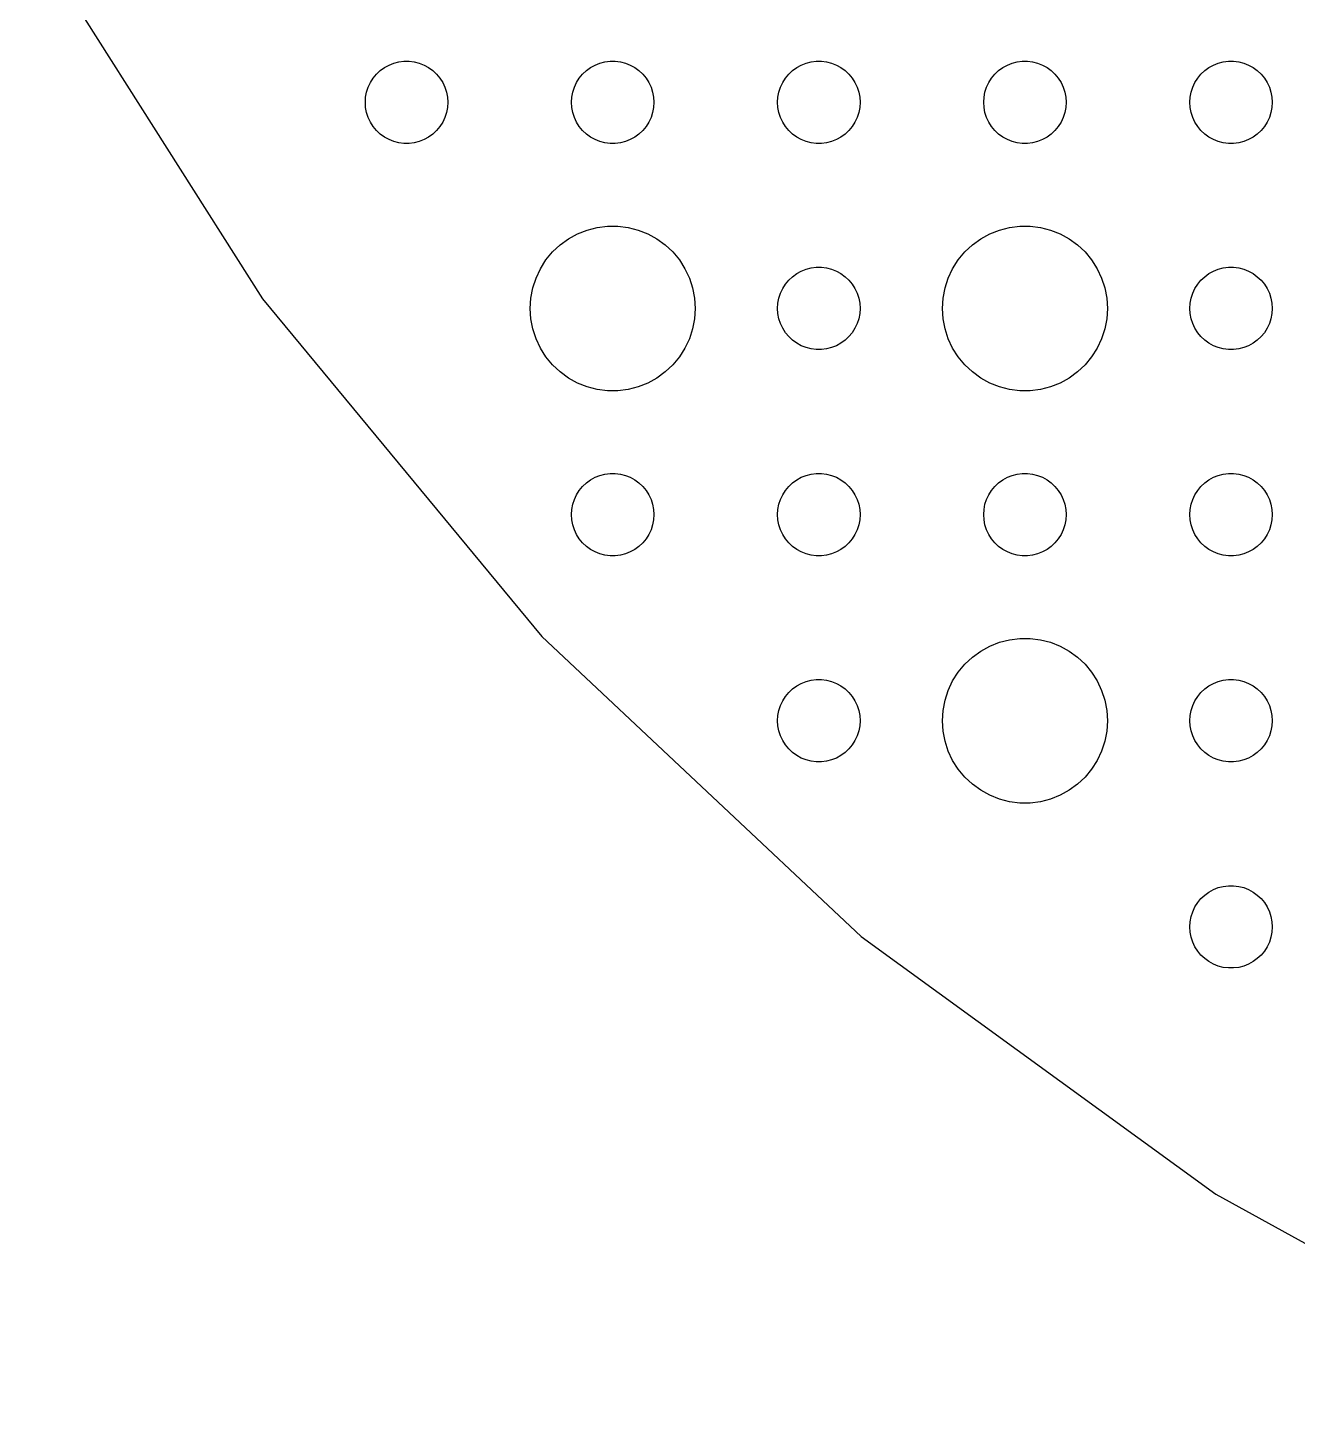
# Model space of a CAD drawing. Header units: metres. Extents: x -127 to 127, y -127 to 127.
# Drawn here: x -111.3 to -65.1, y -114.9 to -64.8 of the extents above; entities that cross this region are included whole.
import ezdxf

# ---------------------------------------------------------------- set-up
doc = ezdxf.new("R2010")
doc.units = ezdxf.units.M

msp = doc.modelspace()

# ---------------------------------------------------------------- linework, layer by layer
for p, q in [((-111.291, -61.1827), (-102.745, -74.6487)), ((-98.3037, -66.2335), (-98.1387, -66.1428)), ((-98.1387, -66.1428), (-97.9635, -66.0734)), ((-97.9635, -66.0734), (-97.7811, -66.0266)), ((-97.7811, -66.0266), (-97.5942, -66.003)), ((-97.5942, -66.003), (-97.4058, -66.003)), ((-97.4058, -66.003), (-97.2189, -66.0266)), ((-97.2189, -66.0266), (-97.0365, -66.0734)), ((-97.0365, -66.0734), (-96.8613, -66.1428)), ((-96.8613, -66.1428), (-96.6963, -66.2335)), ((-90.8037, -66.2335), (-90.6387, -66.1428)), ((-90.6387, -66.1428), (-90.4635, -66.0734)), ((-90.4635, -66.0734), (-90.2811, -66.0266)), ((-90.2811, -66.0266), (-90.0942, -66.003)), ((-90.0942, -66.003), (-89.9058, -66.003)), ((-89.9058, -66.003), (-89.7189, -66.0266)), ((-89.7189, -66.0266), (-89.5365, -66.0734)), ((-89.5365, -66.0734), (-89.3613, -66.1428)), ((-89.3613, -66.1428), (-89.1963, -66.2335)), ((-83.3037, -66.2335), (-83.1387, -66.1428)), ((-83.1387, -66.1428), (-82.9635, -66.0734)), ((-82.9635, -66.0734), (-82.7811, -66.0266)), ((-82.7811, -66.0266), (-82.5942, -66.003)), ((-82.5942, -66.003), (-82.4058, -66.003)), ((-82.4058, -66.003), (-82.2189, -66.0266)), ((-82.2189, -66.0266), (-82.0365, -66.0734)), ((-82.0365, -66.0734), (-81.8613, -66.1428)), ((-81.8613, -66.1428), (-81.6963, -66.2335)), ((-75.8037, -66.2335), (-75.6387, -66.1428)), ((-75.6387, -66.1428), (-75.4635, -66.0734)), ((-75.4635, -66.0734), (-75.2811, -66.0266)), ((-75.2811, -66.0266), (-75.0942, -66.003)), ((-75.0942, -66.003), (-74.9058, -66.003)), ((-74.9058, -66.003), (-74.7189, -66.0266)), ((-74.7189, -66.0266), (-74.5365, -66.0734)), ((-74.5365, -66.0734), (-74.3613, -66.1428)), ((-74.3613, -66.1428), (-74.1963, -66.2335)), ((-68.3037, -66.2335), (-68.1387, -66.1428)), ((-68.1387, -66.1428), (-67.9635, -66.0734)), ((-67.9635, -66.0734), (-67.7811, -66.0266)), ((-67.7811, -66.0266), (-67.5942, -66.003)), ((-67.5942, -66.003), (-67.4058, -66.003)), ((-67.4058, -66.003), (-67.2189, -66.0266)), ((-67.2189, -66.0266), (-67.0365, -66.0734)), ((-67.0365, -66.0734), (-66.8613, -66.1428)), ((-66.8613, -66.1428), (-66.6963, -66.2335)), ((-98.8145, -66.7774), (-98.7135, -66.6183)), ((-98.7135, -66.6183), (-98.5934, -66.4732)), ((-98.5934, -66.4732), (-98.4561, -66.3442)), ((-98.4561, -66.3442), (-98.3037, -66.2335)), ((-96.6963, -66.2335), (-96.5439, -66.3442)), ((-96.5439, -66.3442), (-96.4065, -66.4732)), ((-96.4065, -66.4732), (-96.2865, -66.6183)), ((-96.2865, -66.6183), (-96.1855, -66.7774)), ((-91.3145, -66.7774), (-91.2135, -66.6183)), ((-91.2135, -66.6183), (-91.0934, -66.4732)), ((-91.0934, -66.4732), (-90.9561, -66.3442)), ((-90.9561, -66.3442), (-90.8037, -66.2335)), ((-89.1963, -66.2335), (-89.0439, -66.3442)), ((-89.0439, -66.3442), (-88.9065, -66.4732)), ((-88.9065, -66.4732), (-88.7865, -66.6183)), ((-88.7865, -66.6183), (-88.6855, -66.7774)), ((-83.8145, -66.7774), (-83.7135, -66.6183)), ((-83.7135, -66.6183), (-83.5934, -66.4732)), ((-83.5934, -66.4732), (-83.4561, -66.3442)), ((-83.4561, -66.3442), (-83.3037, -66.2335)), ((-81.6963, -66.2335), (-81.5439, -66.3442)), ((-81.5439, -66.3442), (-81.4065, -66.4732)), ((-81.4065, -66.4732), (-81.2865, -66.6183)), ((-81.2865, -66.6183), (-81.1855, -66.7774)), ((-76.3145, -66.7774), (-76.2135, -66.6183)), ((-76.2135, -66.6183), (-76.0934, -66.4732)), ((-76.0934, -66.4732), (-75.9561, -66.3442)), ((-75.9561, -66.3442), (-75.8037, -66.2335)), ((-74.1963, -66.2335), (-74.0439, -66.3442)), ((-74.0439, -66.3442), (-73.9065, -66.4732)), ((-73.9065, -66.4732), (-73.7865, -66.6183)), ((-73.7865, -66.6183), (-73.6855, -66.7774)), ((-68.8145, -66.7774), (-68.7135, -66.6183)), ((-68.7135, -66.6183), (-68.5934, -66.4732)), ((-68.5934, -66.4732), (-68.4561, -66.3442)), ((-68.4561, -66.3442), (-68.3037, -66.2335)), ((-66.6963, -66.2335), (-66.5439, -66.3442)), ((-66.5439, -66.3442), (-66.4065, -66.4732)), ((-66.4065, -66.4732), (-66.2865, -66.6183)), ((-66.2865, -66.6183), (-66.1855, -66.7774)), ((-98.9882, -67.312), (-98.9529, -67.127)), ((-98.9529, -67.127), (-98.8947, -66.9478)), ((-98.8947, -66.9478), (-98.8145, -66.7774)), ((-96.1855, -66.7774), (-96.1053, -66.9478)), ((-96.1053, -66.9478), (-96.0471, -67.127)), ((-96.0471, -67.127), (-96.0118, -67.312)), ((-91.4882, -67.312), (-91.4529, -67.127)), ((-91.4529, -67.127), (-91.3947, -66.9478)), ((-91.3947, -66.9478), (-91.3145, -66.7774)), ((-88.6855, -66.7774), (-88.6053, -66.9478)), ((-88.6053, -66.9478), (-88.5471, -67.127)), ((-88.5471, -67.127), (-88.5118, -67.312)), ((-83.9882, -67.312), (-83.9529, -67.127)), ((-83.9529, -67.127), (-83.8947, -66.9478)), ((-83.8947, -66.9478), (-83.8145, -66.7774)), ((-81.1855, -66.7774), (-81.1053, -66.9478)), ((-81.1053, -66.9478), (-81.0471, -67.127)), ((-81.0471, -67.127), (-81.0118, -67.312)), ((-76.4882, -67.312), (-76.4529, -67.127)), ((-76.4529, -67.127), (-76.3947, -66.9478)), ((-76.3947, -66.9478), (-76.3145, -66.7774)), ((-73.6855, -66.7774), (-73.6053, -66.9478)), ((-73.6053, -66.9478), (-73.5471, -67.127)), ((-73.5471, -67.127), (-73.5118, -67.312)), ((-68.9882, -67.312), (-68.9529, -67.127)), ((-68.9529, -67.127), (-68.8947, -66.9478)), ((-68.8947, -66.9478), (-68.8145, -66.7774)), ((-66.1855, -66.7774), (-66.1053, -66.9478)), ((-66.1053, -66.9478), (-66.0471, -67.127)), ((-66.0471, -67.127), (-66.0118, -67.312)), ((-99, -67.5), (-98.9882, -67.312)), ((-98.9882, -67.688), (-99, -67.5)), ((-96.0118, -67.312), (-96, -67.5)), ((-96, -67.5), (-96.0118, -67.688)), ((-91.5, -67.5), (-91.4882, -67.312)), ((-91.4882, -67.688), (-91.5, -67.5)), ((-88.5118, -67.312), (-88.5, -67.5)), ((-88.5, -67.5), (-88.5118, -67.688)), ((-84, -67.5), (-83.9882, -67.312)), ((-83.9882, -67.688), (-84, -67.5)), ((-81.0118, -67.312), (-81, -67.5)), ((-81, -67.5), (-81.0118, -67.688)), ((-76.5, -67.5), (-76.4882, -67.312)), ((-76.4882, -67.688), (-76.5, -67.5)), ((-73.5118, -67.312), (-73.5, -67.5)), ((-73.5, -67.5), (-73.5118, -67.688)), ((-69, -67.5), (-68.9882, -67.312)), ((-68.9882, -67.688), (-69, -67.5)), ((-66.0118, -67.312), (-66, -67.5)), ((-66, -67.5), (-66.0118, -67.688)), ((-98.9529, -67.873), (-98.9882, -67.688)), ((-98.8947, -68.0522), (-98.9529, -67.873)), ((-98.8145, -68.2226), (-98.8947, -68.0522)), ((-96.1053, -68.0522), (-96.1855, -68.2226)), ((-96.0471, -67.873), (-96.1053, -68.0522)), ((-96.0118, -67.688), (-96.0471, -67.873)), ((-91.4529, -67.873), (-91.4882, -67.688)), ((-91.3947, -68.0522), (-91.4529, -67.873)), ((-91.3145, -68.2226), (-91.3947, -68.0522)), ((-88.6053, -68.0522), (-88.6855, -68.2226)), ((-88.5471, -67.873), (-88.6053, -68.0522)), ((-88.5118, -67.688), (-88.5471, -67.873)), ((-83.9529, -67.873), (-83.9882, -67.688)), ((-83.8947, -68.0522), (-83.9529, -67.873)), ((-83.8145, -68.2226), (-83.8947, -68.0522)), ((-81.1053, -68.0522), (-81.1855, -68.2226)), ((-81.0471, -67.873), (-81.1053, -68.0522)), ((-81.0118, -67.688), (-81.0471, -67.873)), ((-76.4529, -67.873), (-76.4882, -67.688)), ((-76.3947, -68.0522), (-76.4529, -67.873)), ((-76.3145, -68.2226), (-76.3947, -68.0522)), ((-73.6053, -68.0522), (-73.6855, -68.2226)), ((-73.5471, -67.873), (-73.6053, -68.0522)), ((-73.5118, -67.688), (-73.5471, -67.873)), ((-68.9529, -67.873), (-68.9882, -67.688)), ((-68.8947, -68.0522), (-68.9529, -67.873)), ((-68.8145, -68.2226), (-68.8947, -68.0522)), ((-66.1053, -68.0522), (-66.1855, -68.2226)), ((-66.0471, -67.873), (-66.1053, -68.0522)), ((-66.0118, -67.688), (-66.0471, -67.873)), ((-98.7135, -68.3817), (-98.8145, -68.2226)), ((-98.5934, -68.5268), (-98.7135, -68.3817)), ((-98.4561, -68.6558), (-98.5934, -68.5268)), ((-98.3037, -68.7665), (-98.4561, -68.6558)), ((-96.5439, -68.6558), (-96.6963, -68.7665)), ((-96.4065, -68.5268), (-96.5439, -68.6558)), ((-96.2865, -68.3817), (-96.4065, -68.5268)), ((-96.1855, -68.2226), (-96.2865, -68.3817)), ((-91.2135, -68.3817), (-91.3145, -68.2226)), ((-91.0934, -68.5268), (-91.2135, -68.3817)), ((-90.9561, -68.6558), (-91.0934, -68.5268)), ((-90.8037, -68.7665), (-90.9561, -68.6558)), ((-89.0439, -68.6558), (-89.1963, -68.7665)), ((-88.9065, -68.5268), (-89.0439, -68.6558)), ((-88.7865, -68.3817), (-88.9065, -68.5268)), ((-88.6855, -68.2226), (-88.7865, -68.3817)), ((-83.7135, -68.3817), (-83.8145, -68.2226)), ((-83.5934, -68.5268), (-83.7135, -68.3817)), ((-83.4561, -68.6558), (-83.5934, -68.5268)), ((-83.3037, -68.7665), (-83.4561, -68.6558)), ((-81.5439, -68.6558), (-81.6963, -68.7665)), ((-81.4065, -68.5268), (-81.5439, -68.6558)), ((-81.2865, -68.3817), (-81.4065, -68.5268)), ((-81.1855, -68.2226), (-81.2865, -68.3817)), ((-76.2135, -68.3817), (-76.3145, -68.2226)), ((-76.0934, -68.5268), (-76.2135, -68.3817)), ((-75.9561, -68.6558), (-76.0934, -68.5268)), ((-75.8037, -68.7665), (-75.9561, -68.6558)), ((-74.0439, -68.6558), (-74.1963, -68.7665)), ((-73.9065, -68.5268), (-74.0439, -68.6558)), ((-73.7865, -68.3817), (-73.9065, -68.5268)), ((-73.6855, -68.2226), (-73.7865, -68.3817)), ((-68.7135, -68.3817), (-68.8145, -68.2226)), ((-68.5934, -68.5268), (-68.7135, -68.3817)), ((-68.4561, -68.6558), (-68.5934, -68.5268)), ((-68.3037, -68.7665), (-68.4561, -68.6558)), ((-66.5439, -68.6558), (-66.6963, -68.7665)), ((-66.4065, -68.5268), (-66.5439, -68.6558)), ((-66.2865, -68.3817), (-66.4065, -68.5268)), ((-66.1855, -68.2226), (-66.2865, -68.3817)), ((-98.1387, -68.8572), (-98.3037, -68.7665)), ((-97.9635, -68.9266), (-98.1387, -68.8572)), ((-97.7811, -68.9734), (-97.9635, -68.9266)), ((-97.5942, -68.997), (-97.7811, -68.9734)), ((-97.4058, -68.997), (-97.5942, -68.997)), ((-97.2189, -68.9734), (-97.4058, -68.997)), ((-97.0365, -68.9266), (-97.2189, -68.9734)), ((-96.8613, -68.8572), (-97.0365, -68.9266)), ((-96.6963, -68.7665), (-96.8613, -68.8572)), ((-90.6387, -68.8572), (-90.8037, -68.7665)), ((-90.4635, -68.9266), (-90.6387, -68.8572)), ((-90.2811, -68.9734), (-90.4635, -68.9266)), ((-90.0942, -68.997), (-90.2811, -68.9734)), ((-89.9058, -68.997), (-90.0942, -68.997)), ((-89.7189, -68.9734), (-89.9058, -68.997)), ((-89.5365, -68.9266), (-89.7189, -68.9734)), ((-89.3613, -68.8572), (-89.5365, -68.9266)), ((-89.1963, -68.7665), (-89.3613, -68.8572)), ((-83.1387, -68.8572), (-83.3037, -68.7665)), ((-82.9635, -68.9266), (-83.1387, -68.8572)), ((-82.7811, -68.9734), (-82.9635, -68.9266)), ((-82.5942, -68.997), (-82.7811, -68.9734)), ((-82.4058, -68.997), (-82.5942, -68.997)), ((-82.2189, -68.9734), (-82.4058, -68.997)), ((-82.0365, -68.9266), (-82.2189, -68.9734)), ((-81.8613, -68.8572), (-82.0365, -68.9266)), ((-81.6963, -68.7665), (-81.8613, -68.8572)), ((-75.6387, -68.8572), (-75.8037, -68.7665)), ((-75.4635, -68.9266), (-75.6387, -68.8572)), ((-75.2811, -68.9734), (-75.4635, -68.9266)), ((-75.0942, -68.997), (-75.2811, -68.9734)), ((-74.9058, -68.997), (-75.0942, -68.997)), ((-74.7189, -68.9734), (-74.9058, -68.997)), ((-74.5365, -68.9266), (-74.7189, -68.9734)), ((-74.3613, -68.8572), (-74.5365, -68.9266)), ((-74.1963, -68.7665), (-74.3613, -68.8572)), ((-68.1387, -68.8572), (-68.3037, -68.7665)), ((-67.9635, -68.9266), (-68.1387, -68.8572)), ((-67.7811, -68.9734), (-67.9635, -68.9266)), ((-67.5942, -68.997), (-67.7811, -68.9734)), ((-67.4058, -68.997), (-67.5942, -68.997)), ((-67.2189, -68.9734), (-67.4058, -68.997)), ((-67.0365, -68.9266), (-67.2189, -68.9734)), ((-66.8613, -68.8572), (-67.0365, -68.9266)), ((-66.6963, -68.7665), (-66.8613, -68.8572)), ((-91.2773, -72.2855), (-90.927, -72.1468)), ((-90.927, -72.1468), (-90.5621, -72.0531)), ((-90.5621, -72.0531), (-90.1884, -72.0059)), ((-90.1884, -72.0059), (-89.8116, -72.0059)), ((-89.8116, -72.0059), (-89.4379, -72.0531)), ((-89.4379, -72.0531), (-89.073, -72.1468)), ((-89.073, -72.1468), (-88.7227, -72.2855)), ((-76.2773, -72.2855), (-75.927, -72.1468)), ((-75.927, -72.1468), (-75.5621, -72.0531)), ((-75.5621, -72.0531), (-75.1884, -72.0059)), ((-75.1884, -72.0059), (-74.8116, -72.0059)), ((-74.8116, -72.0059), (-74.4379, -72.0531)), ((-74.4379, -72.0531), (-74.073, -72.1468)), ((-74.073, -72.1468), (-73.7227, -72.2855)), ((-92.1869, -72.9464), (-91.9123, -72.6885)), ((-91.9123, -72.6885), (-91.6075, -72.467)), ((-91.6075, -72.467), (-91.2773, -72.2855)), ((-88.7227, -72.2855), (-88.3925, -72.467)), ((-88.3925, -72.467), (-88.0877, -72.6885)), ((-88.0877, -72.6885), (-87.8131, -72.9464)), ((-77.1869, -72.9464), (-76.9123, -72.6885)), ((-76.9123, -72.6885), (-76.6075, -72.467)), ((-76.6075, -72.467), (-76.2773, -72.2855)), ((-73.7227, -72.2855), (-73.3925, -72.467)), ((-73.3925, -72.467), (-73.0877, -72.6885)), ((-73.0877, -72.6885), (-72.8131, -72.9464)), ((-92.427, -73.2366), (-92.1869, -72.9464)), ((-87.8131, -72.9464), (-87.573, -73.2366)), ((-77.427, -73.2366), (-77.1869, -72.9464)), ((-72.8131, -72.9464), (-72.573, -73.2366)), ((-92.7893, -73.8956), (-92.6289, -73.5547)), ((-92.6289, -73.5547), (-92.427, -73.2366)), ((-87.573, -73.2366), (-87.3711, -73.5547)), ((-87.3711, -73.5547), (-87.2107, -73.8956)), ((-83.3037, -73.7335), (-83.1387, -73.6428)), ((-83.1387, -73.6428), (-82.9635, -73.5734)), ((-82.9635, -73.5734), (-82.7811, -73.5266)), ((-82.7811, -73.5266), (-82.5942, -73.503)), ((-82.5942, -73.503), (-82.4058, -73.503)), ((-82.4058, -73.503), (-82.2189, -73.5266)), ((-82.2189, -73.5266), (-82.0365, -73.5734)), ((-82.0365, -73.5734), (-81.8613, -73.6428)), ((-81.8613, -73.6428), (-81.6963, -73.7335)), ((-77.7893, -73.8956), (-77.6289, -73.5547)), ((-77.6289, -73.5547), (-77.427, -73.2366)), ((-72.573, -73.2366), (-72.3711, -73.5547)), ((-72.3711, -73.5547), (-72.2107, -73.8956)), ((-68.3037, -73.7335), (-68.1387, -73.6428)), ((-68.1387, -73.6428), (-67.9635, -73.5734)), ((-67.9635, -73.5734), (-67.7811, -73.5266)), ((-67.7811, -73.5266), (-67.5942, -73.503)), ((-67.5942, -73.503), (-67.4058, -73.503)), ((-67.4058, -73.503), (-67.2189, -73.5266)), ((-67.2189, -73.5266), (-67.0365, -73.5734)), ((-67.0365, -73.5734), (-66.8613, -73.6428)), ((-66.8613, -73.6428), (-66.6963, -73.7335)), ((-92.9057, -74.2539), (-92.7893, -73.8956)), ((-87.2107, -73.8956), (-87.0943, -74.2539)), ((-83.8145, -74.2774), (-83.7135, -74.1183)), ((-83.7135, -74.1183), (-83.5934, -73.9732)), ((-83.5934, -73.9732), (-83.4561, -73.8442)), ((-83.4561, -73.8442), (-83.3037, -73.7335)), ((-81.6963, -73.7335), (-81.5439, -73.8442)), ((-81.5439, -73.8442), (-81.4065, -73.9732)), ((-81.4065, -73.9732), (-81.2865, -74.1183)), ((-81.2865, -74.1183), (-81.1855, -74.2774)), ((-77.9057, -74.2539), (-77.7893, -73.8956)), ((-72.2107, -73.8956), (-72.0943, -74.2539)), ((-68.8145, -74.2774), (-68.7135, -74.1183)), ((-68.7135, -74.1183), (-68.5934, -73.9732)), ((-68.5934, -73.9732), (-68.4561, -73.8442)), ((-68.4561, -73.8442), (-68.3037, -73.7335)), ((-66.6963, -73.7335), (-66.5439, -73.8442)), ((-66.5439, -73.8442), (-66.4065, -73.9732)), ((-66.4065, -73.9732), (-66.2865, -74.1183)), ((-66.2865, -74.1183), (-66.1855, -74.2774)), ((-102.745, -74.6487), (-92.579, -86.9375)), ((-93, -75), (-92.9763, -74.624)), ((-92.9763, -74.624), (-92.9057, -74.2539)), ((-87.0943, -74.2539), (-87.0237, -74.624)), ((-87.0237, -74.624), (-87, -75)), ((-83.9882, -74.812), (-83.9529, -74.627)), ((-83.9529, -74.627), (-83.8947, -74.4478)), ((-83.8947, -74.4478), (-83.8145, -74.2774)), ((-81.1855, -74.2774), (-81.1053, -74.4478)), ((-81.1053, -74.4478), (-81.0471, -74.627)), ((-81.0471, -74.627), (-81.0118, -74.812)), ((-78, -75), (-77.9763, -74.624)), ((-77.9763, -74.624), (-77.9057, -74.2539)), ((-72.0943, -74.2539), (-72.0237, -74.624)), ((-72.0237, -74.624), (-72, -75)), ((-68.9882, -74.812), (-68.9529, -74.627)), ((-68.9529, -74.627), (-68.8947, -74.4478)), ((-68.8947, -74.4478), (-68.8145, -74.2774)), ((-66.1855, -74.2774), (-66.1053, -74.4478)), ((-66.1053, -74.4478), (-66.0471, -74.627)), ((-66.0471, -74.627), (-66.0118, -74.812)), ((-92.9763, -75.376), (-93, -75)), ((-87, -75), (-87.0237, -75.376)), ((-84, -75), (-83.9882, -74.812)), ((-83.9882, -75.188), (-84, -75)), ((-83.9529, -75.373), (-83.9882, -75.188)), ((-81.0118, -75.188), (-81.0471, -75.373)), ((-81.0118, -74.812), (-81, -75)), ((-81, -75), (-81.0118, -75.188)), ((-77.9763, -75.376), (-78, -75)), ((-72, -75), (-72.0237, -75.376)), ((-69, -75), (-68.9882, -74.812)), ((-68.9882, -75.188), (-69, -75)), ((-68.9529, -75.373), (-68.9882, -75.188)), ((-66.0118, -75.188), (-66.0471, -75.373)), ((-66.0118, -74.812), (-66, -75)), ((-66, -75), (-66.0118, -75.188)), ((-92.9057, -75.7461), (-92.9763, -75.376)), ((-87.0237, -75.376), (-87.0943, -75.7461)), ((-83.8947, -75.5522), (-83.9529, -75.373)), ((-83.8145, -75.7226), (-83.8947, -75.5522)), ((-81.1053, -75.5522), (-81.1855, -75.7226)), ((-81.0471, -75.373), (-81.1053, -75.5522)), ((-77.9057, -75.7461), (-77.9763, -75.376)), ((-72.0237, -75.376), (-72.0943, -75.7461)), ((-68.8947, -75.5522), (-68.9529, -75.373)), ((-68.8145, -75.7226), (-68.8947, -75.5522)), ((-66.1053, -75.5522), (-66.1855, -75.7226)), ((-66.0471, -75.373), (-66.1053, -75.5522)), ((-92.7893, -76.1044), (-92.9057, -75.7461)), ((-92.6289, -76.4453), (-92.7893, -76.1044)), ((-87.2107, -76.1044), (-87.3711, -76.4453)), ((-87.0943, -75.7461), (-87.2107, -76.1044)), ((-83.7135, -75.8817), (-83.8145, -75.7226)), ((-83.5934, -76.0268), (-83.7135, -75.8817)), ((-83.4561, -76.1558), (-83.5934, -76.0268)), ((-83.3037, -76.2665), (-83.4561, -76.1558)), ((-81.5439, -76.1558), (-81.6963, -76.2665)), ((-81.4065, -76.0268), (-81.5439, -76.1558)), ((-81.2865, -75.8817), (-81.4065, -76.0268)), ((-81.1855, -75.7226), (-81.2865, -75.8817)), ((-77.7893, -76.1044), (-77.9057, -75.7461)), ((-77.6289, -76.4453), (-77.7893, -76.1044)), ((-72.2107, -76.1044), (-72.3711, -76.4453)), ((-72.0943, -75.7461), (-72.2107, -76.1044)), ((-68.7135, -75.8817), (-68.8145, -75.7226)), ((-68.5934, -76.0268), (-68.7135, -75.8817)), ((-68.4561, -76.1558), (-68.5934, -76.0268)), ((-68.3037, -76.2665), (-68.4561, -76.1558)), ((-66.5439, -76.1558), (-66.6963, -76.2665)), ((-66.4065, -76.0268), (-66.5439, -76.1558)), ((-66.2865, -75.8817), (-66.4065, -76.0268)), ((-66.1855, -75.7226), (-66.2865, -75.8817)), ((-92.427, -76.7634), (-92.6289, -76.4453)), ((-87.3711, -76.4453), (-87.573, -76.7634)), ((-83.1387, -76.3572), (-83.3037, -76.2665)), ((-82.9635, -76.4266), (-83.1387, -76.3572)), ((-82.7811, -76.4734), (-82.9635, -76.4266)), ((-82.5942, -76.497), (-82.7811, -76.4734)), ((-82.4058, -76.497), (-82.5942, -76.497)), ((-82.2189, -76.4734), (-82.4058, -76.497)), ((-82.0365, -76.4266), (-82.2189, -76.4734)), ((-81.8613, -76.3572), (-82.0365, -76.4266)), ((-81.6963, -76.2665), (-81.8613, -76.3572)), ((-77.427, -76.7634), (-77.6289, -76.4453)), ((-72.3711, -76.4453), (-72.573, -76.7634)), ((-68.1387, -76.3572), (-68.3037, -76.2665)), ((-67.9635, -76.4266), (-68.1387, -76.3572)), ((-67.7811, -76.4734), (-67.9635, -76.4266)), ((-67.5942, -76.497), (-67.7811, -76.4734)), ((-67.4058, -76.497), (-67.5942, -76.497)), ((-67.2189, -76.4734), (-67.4058, -76.497)), ((-67.0365, -76.4266), (-67.2189, -76.4734)), ((-66.8613, -76.3572), (-67.0365, -76.4266)), ((-66.6963, -76.2665), (-66.8613, -76.3572)), ((-92.1869, -77.0536), (-92.427, -76.7634)), ((-91.9123, -77.3115), (-92.1869, -77.0536)), ((-87.8131, -77.0536), (-88.0877, -77.3115)), ((-87.573, -76.7634), (-87.8131, -77.0536)), ((-77.1869, -77.0536), (-77.427, -76.7634)), ((-76.9123, -77.3115), (-77.1869, -77.0536)), ((-72.8131, -77.0536), (-73.0877, -77.3115)), ((-72.573, -76.7634), (-72.8131, -77.0536)), ((-91.6075, -77.533), (-91.9123, -77.3115)), ((-91.2773, -77.7145), (-91.6075, -77.533)), ((-88.3925, -77.533), (-88.7227, -77.7145)), ((-88.0877, -77.3115), (-88.3925, -77.533)), ((-76.6075, -77.533), (-76.9123, -77.3115)), ((-76.2773, -77.7145), (-76.6075, -77.533)), ((-73.3925, -77.533), (-73.7227, -77.7145)), ((-73.0877, -77.3115), (-73.3925, -77.533)), ((-90.927, -77.8532), (-91.2773, -77.7145)), ((-90.5621, -77.9469), (-90.927, -77.8532)), ((-90.1884, -77.9941), (-90.5621, -77.9469)), ((-89.8116, -77.9941), (-90.1884, -77.9941)), ((-89.4379, -77.9469), (-89.8116, -77.9941)), ((-89.073, -77.8532), (-89.4379, -77.9469)), ((-88.7227, -77.7145), (-89.073, -77.8532)), ((-75.927, -77.8532), (-76.2773, -77.7145)), ((-75.5621, -77.9469), (-75.927, -77.8532)), ((-75.1884, -77.9941), (-75.5621, -77.9469)), ((-74.8116, -77.9941), (-75.1884, -77.9941)), ((-74.4379, -77.9469), (-74.8116, -77.9941)), ((-74.073, -77.8532), (-74.4379, -77.9469)), ((-73.7227, -77.7145), (-74.073, -77.8532)), ((-90.8037, -81.2335), (-90.6387, -81.1428)), ((-90.6387, -81.1428), (-90.4635, -81.0734)), ((-90.4635, -81.0734), (-90.2811, -81.0266)), ((-90.2811, -81.0266), (-90.0942, -81.003)), ((-90.0942, -81.003), (-89.9058, -81.003)), ((-89.9058, -81.003), (-89.7189, -81.0266)), ((-89.7189, -81.0266), (-89.5365, -81.0734)), ((-89.5365, -81.0734), (-89.3613, -81.1428)), ((-89.3613, -81.1428), (-89.1963, -81.2335)), ((-83.3037, -81.2335), (-83.1387, -81.1428)), ((-83.1387, -81.1428), (-82.9635, -81.0734)), ((-82.9635, -81.0734), (-82.7811, -81.0266)), ((-82.7811, -81.0266), (-82.5942, -81.003)), ((-82.5942, -81.003), (-82.4058, -81.003)), ((-82.4058, -81.003), (-82.2189, -81.0266)), ((-82.2189, -81.0266), (-82.0365, -81.0734)), ((-82.0365, -81.0734), (-81.8613, -81.1428)), ((-81.8613, -81.1428), (-81.6963, -81.2335)), ((-75.8037, -81.2335), (-75.6387, -81.1428)), ((-75.6387, -81.1428), (-75.4635, -81.0734)), ((-75.4635, -81.0734), (-75.2811, -81.0266)), ((-75.2811, -81.0266), (-75.0942, -81.003)), ((-75.0942, -81.003), (-74.9058, -81.003)), ((-74.9058, -81.003), (-74.7189, -81.0266)), ((-74.7189, -81.0266), (-74.5365, -81.0734)), ((-74.5365, -81.0734), (-74.3613, -81.1428)), ((-74.3613, -81.1428), (-74.1963, -81.2335)), ((-68.3037, -81.2335), (-68.1387, -81.1428)), ((-68.1387, -81.1428), (-67.9635, -81.0734)), ((-67.9635, -81.0734), (-67.7811, -81.0266)), ((-67.7811, -81.0266), (-67.5942, -81.003)), ((-67.5942, -81.003), (-67.4058, -81.003)), ((-67.4058, -81.003), (-67.2189, -81.0266)), ((-67.2189, -81.0266), (-67.0365, -81.0734)), ((-67.0365, -81.0734), (-66.8613, -81.1428)), ((-66.8613, -81.1428), (-66.6963, -81.2335)), ((-91.3145, -81.7774), (-91.2135, -81.6183)), ((-91.2135, -81.6183), (-91.0934, -81.4732)), ((-91.0934, -81.4732), (-90.9561, -81.3442)), ((-90.9561, -81.3442), (-90.8037, -81.2335)), ((-89.1963, -81.2335), (-89.0439, -81.3442)), ((-89.0439, -81.3442), (-88.9065, -81.4732)), ((-88.9065, -81.4732), (-88.7865, -81.6183)), ((-88.7865, -81.6183), (-88.6855, -81.7774)), ((-83.8145, -81.7774), (-83.7135, -81.6183)), ((-83.7135, -81.6183), (-83.5934, -81.4732)), ((-83.5934, -81.4732), (-83.4561, -81.3442)), ((-83.4561, -81.3442), (-83.3037, -81.2335)), ((-81.6963, -81.2335), (-81.5439, -81.3442)), ((-81.5439, -81.3442), (-81.4065, -81.4732)), ((-81.4065, -81.4732), (-81.2865, -81.6183)), ((-81.2865, -81.6183), (-81.1855, -81.7774)), ((-76.3145, -81.7774), (-76.2135, -81.6183)), ((-76.2135, -81.6183), (-76.0934, -81.4732)), ((-76.0934, -81.4732), (-75.9561, -81.3442)), ((-75.9561, -81.3442), (-75.8037, -81.2335)), ((-74.1963, -81.2335), (-74.0439, -81.3442)), ((-74.0439, -81.3442), (-73.9065, -81.4732)), ((-73.9065, -81.4732), (-73.7865, -81.6183)), ((-73.7865, -81.6183), (-73.6855, -81.7774)), ((-68.8145, -81.7774), (-68.7135, -81.6183)), ((-68.7135, -81.6183), (-68.5934, -81.4732)), ((-68.5934, -81.4732), (-68.4561, -81.3442)), ((-68.4561, -81.3442), (-68.3037, -81.2335)), ((-66.6963, -81.2335), (-66.5439, -81.3442)), ((-66.5439, -81.3442), (-66.4065, -81.4732)), ((-66.4065, -81.4732), (-66.2865, -81.6183)), ((-66.2865, -81.6183), (-66.1855, -81.7774)), ((-91.4882, -82.312), (-91.4529, -82.127)), ((-91.4529, -82.127), (-91.3947, -81.9478)), ((-91.3947, -81.9478), (-91.3145, -81.7774)), ((-88.6855, -81.7774), (-88.6053, -81.9478)), ((-88.6053, -81.9478), (-88.5471, -82.127)), ((-88.5471, -82.127), (-88.5118, -82.312)), ((-83.9882, -82.312), (-83.9529, -82.127)), ((-83.9529, -82.127), (-83.8947, -81.9478)), ((-83.8947, -81.9478), (-83.8145, -81.7774)), ((-81.1855, -81.7774), (-81.1053, -81.9478)), ((-81.1053, -81.9478), (-81.0471, -82.127)), ((-81.0471, -82.127), (-81.0118, -82.312)), ((-76.4882, -82.312), (-76.4529, -82.127)), ((-76.4529, -82.127), (-76.3947, -81.9478)), ((-76.3947, -81.9478), (-76.3145, -81.7774)), ((-73.6855, -81.7774), (-73.6053, -81.9478)), ((-73.6053, -81.9478), (-73.5471, -82.127)), ((-73.5471, -82.127), (-73.5118, -82.312)), ((-68.9882, -82.312), (-68.9529, -82.127)), ((-68.9529, -82.127), (-68.8947, -81.9478)), ((-68.8947, -81.9478), (-68.8145, -81.7774)), ((-66.1855, -81.7774), (-66.1053, -81.9478)), ((-66.1053, -81.9478), (-66.0471, -82.127)), ((-66.0471, -82.127), (-66.0118, -82.312)), ((-91.5, -82.5), (-91.4882, -82.312)), ((-91.4882, -82.688), (-91.5, -82.5)), ((-91.4529, -82.873), (-91.4882, -82.688)), ((-88.5118, -82.688), (-88.5471, -82.873)), ((-88.5118, -82.312), (-88.5, -82.5)), ((-88.5, -82.5), (-88.5118, -82.688)), ((-84, -82.5), (-83.9882, -82.312)), ((-83.9882, -82.688), (-84, -82.5)), ((-83.9529, -82.873), (-83.9882, -82.688)), ((-81.0118, -82.688), (-81.0471, -82.873)), ((-81.0118, -82.312), (-81, -82.5)), ((-81, -82.5), (-81.0118, -82.688)), ((-76.5, -82.5), (-76.4882, -82.312)), ((-76.4882, -82.688), (-76.5, -82.5)), ((-76.4529, -82.873), (-76.4882, -82.688)), ((-73.5118, -82.688), (-73.5471, -82.873)), ((-73.5118, -82.312), (-73.5, -82.5)), ((-73.5, -82.5), (-73.5118, -82.688)), ((-69, -82.5), (-68.9882, -82.312)), ((-68.9882, -82.688), (-69, -82.5)), ((-68.9529, -82.873), (-68.9882, -82.688)), ((-66.0118, -82.688), (-66.0471, -82.873)), ((-66.0118, -82.312), (-66, -82.5)), ((-66, -82.5), (-66.0118, -82.688)), ((-91.3947, -83.0522), (-91.4529, -82.873)), ((-91.3145, -83.2226), (-91.3947, -83.0522)), ((-88.6053, -83.0522), (-88.6855, -83.2226)), ((-88.5471, -82.873), (-88.6053, -83.0522)), ((-83.8947, -83.0522), (-83.9529, -82.873)), ((-83.8145, -83.2226), (-83.8947, -83.0522)), ((-81.1053, -83.0522), (-81.1855, -83.2226)), ((-81.0471, -82.873), (-81.1053, -83.0522)), ((-76.3947, -83.0522), (-76.4529, -82.873)), ((-76.3145, -83.2226), (-76.3947, -83.0522)), ((-73.6053, -83.0522), (-73.6855, -83.2226)), ((-73.5471, -82.873), (-73.6053, -83.0522)), ((-68.8947, -83.0522), (-68.9529, -82.873)), ((-68.8145, -83.2226), (-68.8947, -83.0522)), ((-66.1053, -83.0522), (-66.1855, -83.2226)), ((-66.0471, -82.873), (-66.1053, -83.0522)), ((-91.2135, -83.3817), (-91.3145, -83.2226)), ((-91.0934, -83.5268), (-91.2135, -83.3817)), ((-90.9561, -83.6558), (-91.0934, -83.5268)), ((-90.8037, -83.7665), (-90.9561, -83.6558)), ((-89.0439, -83.6558), (-89.1963, -83.7665)), ((-88.9065, -83.5268), (-89.0439, -83.6558)), ((-88.7865, -83.3817), (-88.9065, -83.5268)), ((-88.6855, -83.2226), (-88.7865, -83.3817)), ((-83.7135, -83.3817), (-83.8145, -83.2226)), ((-83.5934, -83.5268), (-83.7135, -83.3817)), ((-83.4561, -83.6558), (-83.5934, -83.5268)), ((-83.3037, -83.7665), (-83.4561, -83.6558)), ((-81.5439, -83.6558), (-81.6963, -83.7665)), ((-81.4065, -83.5268), (-81.5439, -83.6558)), ((-81.2865, -83.3817), (-81.4065, -83.5268)), ((-81.1855, -83.2226), (-81.2865, -83.3817)), ((-76.2135, -83.3817), (-76.3145, -83.2226)), ((-76.0934, -83.5268), (-76.2135, -83.3817)), ((-75.9561, -83.6558), (-76.0934, -83.5268)), ((-75.8037, -83.7665), (-75.9561, -83.6558)), ((-74.0439, -83.6558), (-74.1963, -83.7665)), ((-73.9065, -83.5268), (-74.0439, -83.6558)), ((-73.7865, -83.3817), (-73.9065, -83.5268)), ((-73.6855, -83.2226), (-73.7865, -83.3817)), ((-68.7135, -83.3817), (-68.8145, -83.2226)), ((-68.5934, -83.5268), (-68.7135, -83.3817)), ((-68.4561, -83.6558), (-68.5934, -83.5268)), ((-68.3037, -83.7665), (-68.4561, -83.6558)), ((-66.5439, -83.6558), (-66.6963, -83.7665)), ((-66.4065, -83.5268), (-66.5439, -83.6558)), ((-66.2865, -83.3817), (-66.4065, -83.5268)), ((-66.1855, -83.2226), (-66.2865, -83.3817)), ((-90.6387, -83.8572), (-90.8037, -83.7665)), ((-90.4635, -83.9266), (-90.6387, -83.8572)), ((-90.2811, -83.9734), (-90.4635, -83.9266)), ((-90.0942, -83.997), (-90.2811, -83.9734)), ((-89.9058, -83.997), (-90.0942, -83.997)), ((-89.7189, -83.9734), (-89.9058, -83.997)), ((-89.5365, -83.9266), (-89.7189, -83.9734)), ((-89.3613, -83.8572), (-89.5365, -83.9266)), ((-89.1963, -83.7665), (-89.3613, -83.8572)), ((-83.1387, -83.8572), (-83.3037, -83.7665)), ((-82.9635, -83.9266), (-83.1387, -83.8572)), ((-82.7811, -83.9734), (-82.9635, -83.9266)), ((-82.5942, -83.997), (-82.7811, -83.9734)), ((-82.4058, -83.997), (-82.5942, -83.997)), ((-82.2189, -83.9734), (-82.4058, -83.997)), ((-82.0365, -83.9266), (-82.2189, -83.9734)), ((-81.8613, -83.8572), (-82.0365, -83.9266)), ((-81.6963, -83.7665), (-81.8613, -83.8572)), ((-75.6387, -83.8572), (-75.8037, -83.7665)), ((-75.4635, -83.9266), (-75.6387, -83.8572)), ((-75.2811, -83.9734), (-75.4635, -83.9266)), ((-75.0942, -83.997), (-75.2811, -83.9734)), ((-74.9058, -83.997), (-75.0942, -83.997)), ((-74.7189, -83.9734), (-74.9058, -83.997)), ((-74.5365, -83.9266), (-74.7189, -83.9734)), ((-74.3613, -83.8572), (-74.5365, -83.9266)), ((-74.1963, -83.7665), (-74.3613, -83.8572)), ((-68.1387, -83.8572), (-68.3037, -83.7665)), ((-67.9635, -83.9266), (-68.1387, -83.8572)), ((-67.7811, -83.9734), (-67.9635, -83.9266)), ((-67.5942, -83.997), (-67.7811, -83.9734)), ((-67.4058, -83.997), (-67.5942, -83.997)), ((-67.2189, -83.9734), (-67.4058, -83.997)), ((-67.0365, -83.9266), (-67.2189, -83.9734)), ((-66.8613, -83.8572), (-67.0365, -83.9266)), ((-66.6963, -83.7665), (-66.8613, -83.8572)), ((-92.579, -86.9375), (-80.9529, -97.8552)), ((-76.2773, -87.2855), (-75.927, -87.1468)), ((-75.927, -87.1468), (-75.5621, -87.0531)), ((-75.5621, -87.0531), (-75.1884, -87.0059)), ((-75.1884, -87.0059), (-74.8116, -87.0059)), ((-74.8116, -87.0059), (-74.4379, -87.0531)), ((-74.4379, -87.0531), (-74.073, -87.1468)), ((-74.073, -87.1468), (-73.7227, -87.2855)), ((-77.1869, -87.9464), (-76.9123, -87.6885)), ((-76.9123, -87.6885), (-76.6075, -87.467)), ((-76.6075, -87.467), (-76.2773, -87.2855)), ((-73.7227, -87.2855), (-73.3925, -87.467)), ((-73.3925, -87.467), (-73.0877, -87.6885)), ((-73.0877, -87.6885), (-72.8131, -87.9464)), ((-77.427, -88.2366), (-77.1869, -87.9464)), ((-72.8131, -87.9464), (-72.573, -88.2366)), ((-83.4561, -88.8442), (-83.3037, -88.7335)), ((-83.3037, -88.7335), (-83.1387, -88.6428)), ((-83.1387, -88.6428), (-82.9635, -88.5734)), ((-82.9635, -88.5734), (-82.7811, -88.5266)), ((-82.7811, -88.5266), (-82.5942, -88.503)), ((-82.5942, -88.503), (-82.4058, -88.503)), ((-82.4058, -88.503), (-82.2189, -88.5266)), ((-82.2189, -88.5266), (-82.0365, -88.5734)), ((-82.0365, -88.5734), (-81.8613, -88.6428)), ((-81.8613, -88.6428), (-81.6963, -88.7335)), ((-81.6963, -88.7335), (-81.5439, -88.8442)), ((-77.7893, -88.8956), (-77.6289, -88.5547)), ((-77.6289, -88.5547), (-77.427, -88.2366)), ((-72.573, -88.2366), (-72.3711, -88.5547)), ((-72.3711, -88.5547), (-72.2107, -88.8956)), ((-68.4561, -88.8442), (-68.3037, -88.7335)), ((-68.3037, -88.7335), (-68.1387, -88.6428)), ((-68.1387, -88.6428), (-67.9635, -88.5734)), ((-67.9635, -88.5734), (-67.7811, -88.5266)), ((-67.7811, -88.5266), (-67.5942, -88.503)), ((-67.5942, -88.503), (-67.4058, -88.503)), ((-67.4058, -88.503), (-67.2189, -88.5266)), ((-67.2189, -88.5266), (-67.0365, -88.5734)), ((-67.0365, -88.5734), (-66.8613, -88.6428)), ((-66.8613, -88.6428), (-66.6963, -88.7335)), ((-66.6963, -88.7335), (-66.5439, -88.8442)), ((-83.8145, -89.2774), (-83.7135, -89.1183)), ((-83.7135, -89.1183), (-83.5934, -88.9732)), ((-83.5934, -88.9732), (-83.4561, -88.8442)), ((-81.5439, -88.8442), (-81.4065, -88.9732)), ((-81.4065, -88.9732), (-81.2865, -89.1183)), ((-81.2865, -89.1183), (-81.1855, -89.2774)), ((-77.9057, -89.2539), (-77.7893, -88.8956)), ((-72.2107, -88.8956), (-72.0943, -89.2539)), ((-68.8145, -89.2774), (-68.7135, -89.1183)), ((-68.7135, -89.1183), (-68.5934, -88.9732)), ((-68.5934, -88.9732), (-68.4561, -88.8442)), ((-66.5439, -88.8442), (-66.4065, -88.9732)), ((-66.4065, -88.9732), (-66.2865, -89.1183)), ((-66.2865, -89.1183), (-66.1855, -89.2774)), ((-83.9882, -89.812), (-83.9529, -89.627)), ((-83.9529, -89.627), (-83.8947, -89.4478)), ((-83.8947, -89.4478), (-83.8145, -89.2774)), ((-81.1855, -89.2774), (-81.1053, -89.4478)), ((-81.1053, -89.4478), (-81.0471, -89.627)), ((-81.0471, -89.627), (-81.0118, -89.812)), ((-78, -90), (-77.9763, -89.624)), ((-77.9763, -89.624), (-77.9057, -89.2539)), ((-72.0943, -89.2539), (-72.0237, -89.624)), ((-72.0237, -89.624), (-72, -90)), ((-68.9882, -89.812), (-68.9529, -89.627)), ((-68.9529, -89.627), (-68.8947, -89.4478)), ((-68.8947, -89.4478), (-68.8145, -89.2774)), ((-66.1855, -89.2774), (-66.1053, -89.4478)), ((-66.1053, -89.4478), (-66.0471, -89.627)), ((-66.0471, -89.627), (-66.0118, -89.812)), ((-84, -90), (-83.9882, -89.812)), ((-83.9882, -90.188), (-84, -90)), ((-83.9529, -90.373), (-83.9882, -90.188)), ((-81.0118, -90.188), (-81.0471, -90.373)), ((-81.0118, -89.812), (-81, -90)), ((-81, -90), (-81.0118, -90.188)), ((-77.9763, -90.376), (-78, -90)), ((-72, -90), (-72.0237, -90.376)), ((-69, -90), (-68.9882, -89.812)), ((-68.9882, -90.188), (-69, -90)), ((-68.9529, -90.373), (-68.9882, -90.188)), ((-66.0118, -90.188), (-66.0471, -90.373)), ((-66.0118, -89.812), (-66, -90)), ((-66, -90), (-66.0118, -90.188)), ((-83.8947, -90.5522), (-83.9529, -90.373)), ((-83.8145, -90.7226), (-83.8947, -90.5522)), ((-83.7135, -90.8817), (-83.8145, -90.7226)), ((-81.1855, -90.7226), (-81.2865, -90.8817)), ((-81.1053, -90.5522), (-81.1855, -90.7226)), ((-81.0471, -90.373), (-81.1053, -90.5522)), ((-77.9057, -90.7461), (-77.9763, -90.376)), ((-72.0237, -90.376), (-72.0943, -90.7461)), ((-68.8947, -90.5522), (-68.9529, -90.373)), ((-68.8145, -90.7226), (-68.8947, -90.5522)), ((-68.7135, -90.8817), (-68.8145, -90.7226)), ((-66.1855, -90.7226), (-66.2865, -90.8817)), ((-66.1053, -90.5522), (-66.1855, -90.7226)), ((-66.0471, -90.373), (-66.1053, -90.5522)), ((-83.5934, -91.0268), (-83.7135, -90.8817)), ((-83.4561, -91.1558), (-83.5934, -91.0268)), ((-83.3037, -91.2665), (-83.4561, -91.1558)), ((-81.5439, -91.1558), (-81.6963, -91.2665)), ((-81.4065, -91.0268), (-81.5439, -91.1558)), ((-81.2865, -90.8817), (-81.4065, -91.0268)), ((-77.7893, -91.1044), (-77.9057, -90.7461)), ((-77.6289, -91.4453), (-77.7893, -91.1044)), ((-72.2107, -91.1044), (-72.3711, -91.4453)), ((-72.0943, -90.7461), (-72.2107, -91.1044)), ((-68.5934, -91.0268), (-68.7135, -90.8817)), ((-68.4561, -91.1558), (-68.5934, -91.0268)), ((-68.3037, -91.2665), (-68.4561, -91.1558)), ((-66.5439, -91.1558), (-66.6963, -91.2665)), ((-66.4065, -91.0268), (-66.5439, -91.1558)), ((-66.2865, -90.8817), (-66.4065, -91.0268)), ((-83.1387, -91.3572), (-83.3037, -91.2665)), ((-82.9635, -91.4266), (-83.1387, -91.3572)), ((-82.7811, -91.4734), (-82.9635, -91.4266)), ((-82.5942, -91.497), (-82.7811, -91.4734)), ((-82.4058, -91.497), (-82.5942, -91.497)), ((-82.2189, -91.4734), (-82.4058, -91.497)), ((-82.0365, -91.4266), (-82.2189, -91.4734)), ((-81.8613, -91.3572), (-82.0365, -91.4266)), ((-81.6963, -91.2665), (-81.8613, -91.3572)), ((-77.427, -91.7634), (-77.6289, -91.4453)), ((-72.3711, -91.4453), (-72.573, -91.7634)), ((-68.1387, -91.3572), (-68.3037, -91.2665)), ((-67.9635, -91.4266), (-68.1387, -91.3572)), ((-67.7811, -91.4734), (-67.9635, -91.4266)), ((-67.5942, -91.497), (-67.7811, -91.4734)), ((-67.4058, -91.497), (-67.5942, -91.497)), ((-67.2189, -91.4734), (-67.4058, -91.497)), ((-67.0365, -91.4266), (-67.2189, -91.4734)), ((-66.8613, -91.3572), (-67.0365, -91.4266)), ((-66.6963, -91.2665), (-66.8613, -91.3572)), ((-77.1869, -92.0536), (-77.427, -91.7634)), ((-76.9123, -92.3115), (-77.1869, -92.0536)), ((-72.8131, -92.0536), (-73.0877, -92.3115)), ((-72.573, -91.7634), (-72.8131, -92.0536)), ((-76.6075, -92.533), (-76.9123, -92.3115)), ((-76.2773, -92.7145), (-76.6075, -92.533)), ((-75.927, -92.8532), (-76.2773, -92.7145)), ((-73.7227, -92.7145), (-74.073, -92.8532)), ((-73.3925, -92.533), (-73.7227, -92.7145)), ((-73.0877, -92.3115), (-73.3925, -92.533)), ((-75.5621, -92.9469), (-75.927, -92.8532)), ((-75.1884, -92.9941), (-75.5621, -92.9469)), ((-74.8116, -92.9941), (-75.1884, -92.9941)), ((-74.4379, -92.9469), (-74.8116, -92.9941)), ((-74.073, -92.8532), (-74.4379, -92.9469)), ((-68.4561, -96.3442), (-68.3037, -96.2335)), ((-68.3037, -96.2335), (-68.1387, -96.1428)), ((-68.1387, -96.1428), (-67.9635, -96.0734)), ((-67.9635, -96.0734), (-67.7811, -96.0266)), ((-67.7811, -96.0266), (-67.5942, -96.003)), ((-67.5942, -96.003), (-67.4058, -96.003)), ((-67.4058, -96.003), (-67.2189, -96.0266)), ((-67.2189, -96.0266), (-67.0365, -96.0734)), ((-67.0365, -96.0734), (-66.8613, -96.1428)), ((-66.8613, -96.1428), (-66.6963, -96.2335)), ((-66.6963, -96.2335), (-66.5439, -96.3442)), ((-68.8145, -96.7774), (-68.7135, -96.6183)), ((-68.7135, -96.6183), (-68.5934, -96.4732)), ((-68.5934, -96.4732), (-68.4561, -96.3442)), ((-66.5439, -96.3442), (-66.4065, -96.4732)), ((-66.4065, -96.4732), (-66.2865, -96.6183)), ((-66.2865, -96.6183), (-66.1855, -96.7774)), ((-68.9882, -97.312), (-68.9529, -97.127)), ((-68.9529, -97.127), (-68.8947, -96.9478)), ((-68.8947, -96.9478), (-68.8145, -96.7774)), ((-66.1855, -96.7774), (-66.1053, -96.9478)), ((-66.1053, -96.9478), (-66.0471, -97.127)), ((-66.0471, -97.127), (-66.0118, -97.312)), ((-69, -97.5), (-68.9882, -97.312)), ((-68.9882, -97.688), (-69, -97.5)), ((-68.9529, -97.873), (-68.9882, -97.688)), ((-66.0118, -97.688), (-66.0471, -97.873)), ((-66.0118, -97.312), (-66, -97.5)), ((-66, -97.5), (-66.0118, -97.688)), ((-80.9529, -97.8552), (-68.05, -107.23)), ((-68.8947, -98.0522), (-68.9529, -97.873)), ((-68.8145, -98.2226), (-68.8947, -98.0522)), ((-68.7135, -98.3817), (-68.8145, -98.2226)), ((-66.1855, -98.2226), (-66.2865, -98.3817)), ((-66.1053, -98.0522), (-66.1855, -98.2226)), ((-66.0471, -97.873), (-66.1053, -98.0522)), ((-68.5934, -98.5268), (-68.7135, -98.3817)), ((-68.4561, -98.6558), (-68.5934, -98.5268)), ((-68.3037, -98.7665), (-68.4561, -98.6558)), ((-66.5439, -98.6558), (-66.6963, -98.7665)), ((-66.4065, -98.5268), (-66.5439, -98.6558)), ((-66.2865, -98.3817), (-66.4065, -98.5268)), ((-68.1387, -98.8572), (-68.3037, -98.7665)), ((-67.9635, -98.9266), (-68.1387, -98.8572)), ((-67.7811, -98.9734), (-67.9635, -98.9266)), ((-67.5942, -98.997), (-67.7811, -98.9734)), ((-67.4058, -98.997), (-67.5942, -98.997)), ((-67.2189, -98.9734), (-67.4058, -98.997)), ((-67.0365, -98.9266), (-67.2189, -98.9734)), ((-66.8613, -98.8572), (-67.0365, -98.9266)), ((-66.6963, -98.7665), (-66.8613, -98.8572)), ((-68.05, -107.23), (-54.074, -114.913))]:
    msp.add_line(p, q)

doc.saveas('drawing.dxf')
